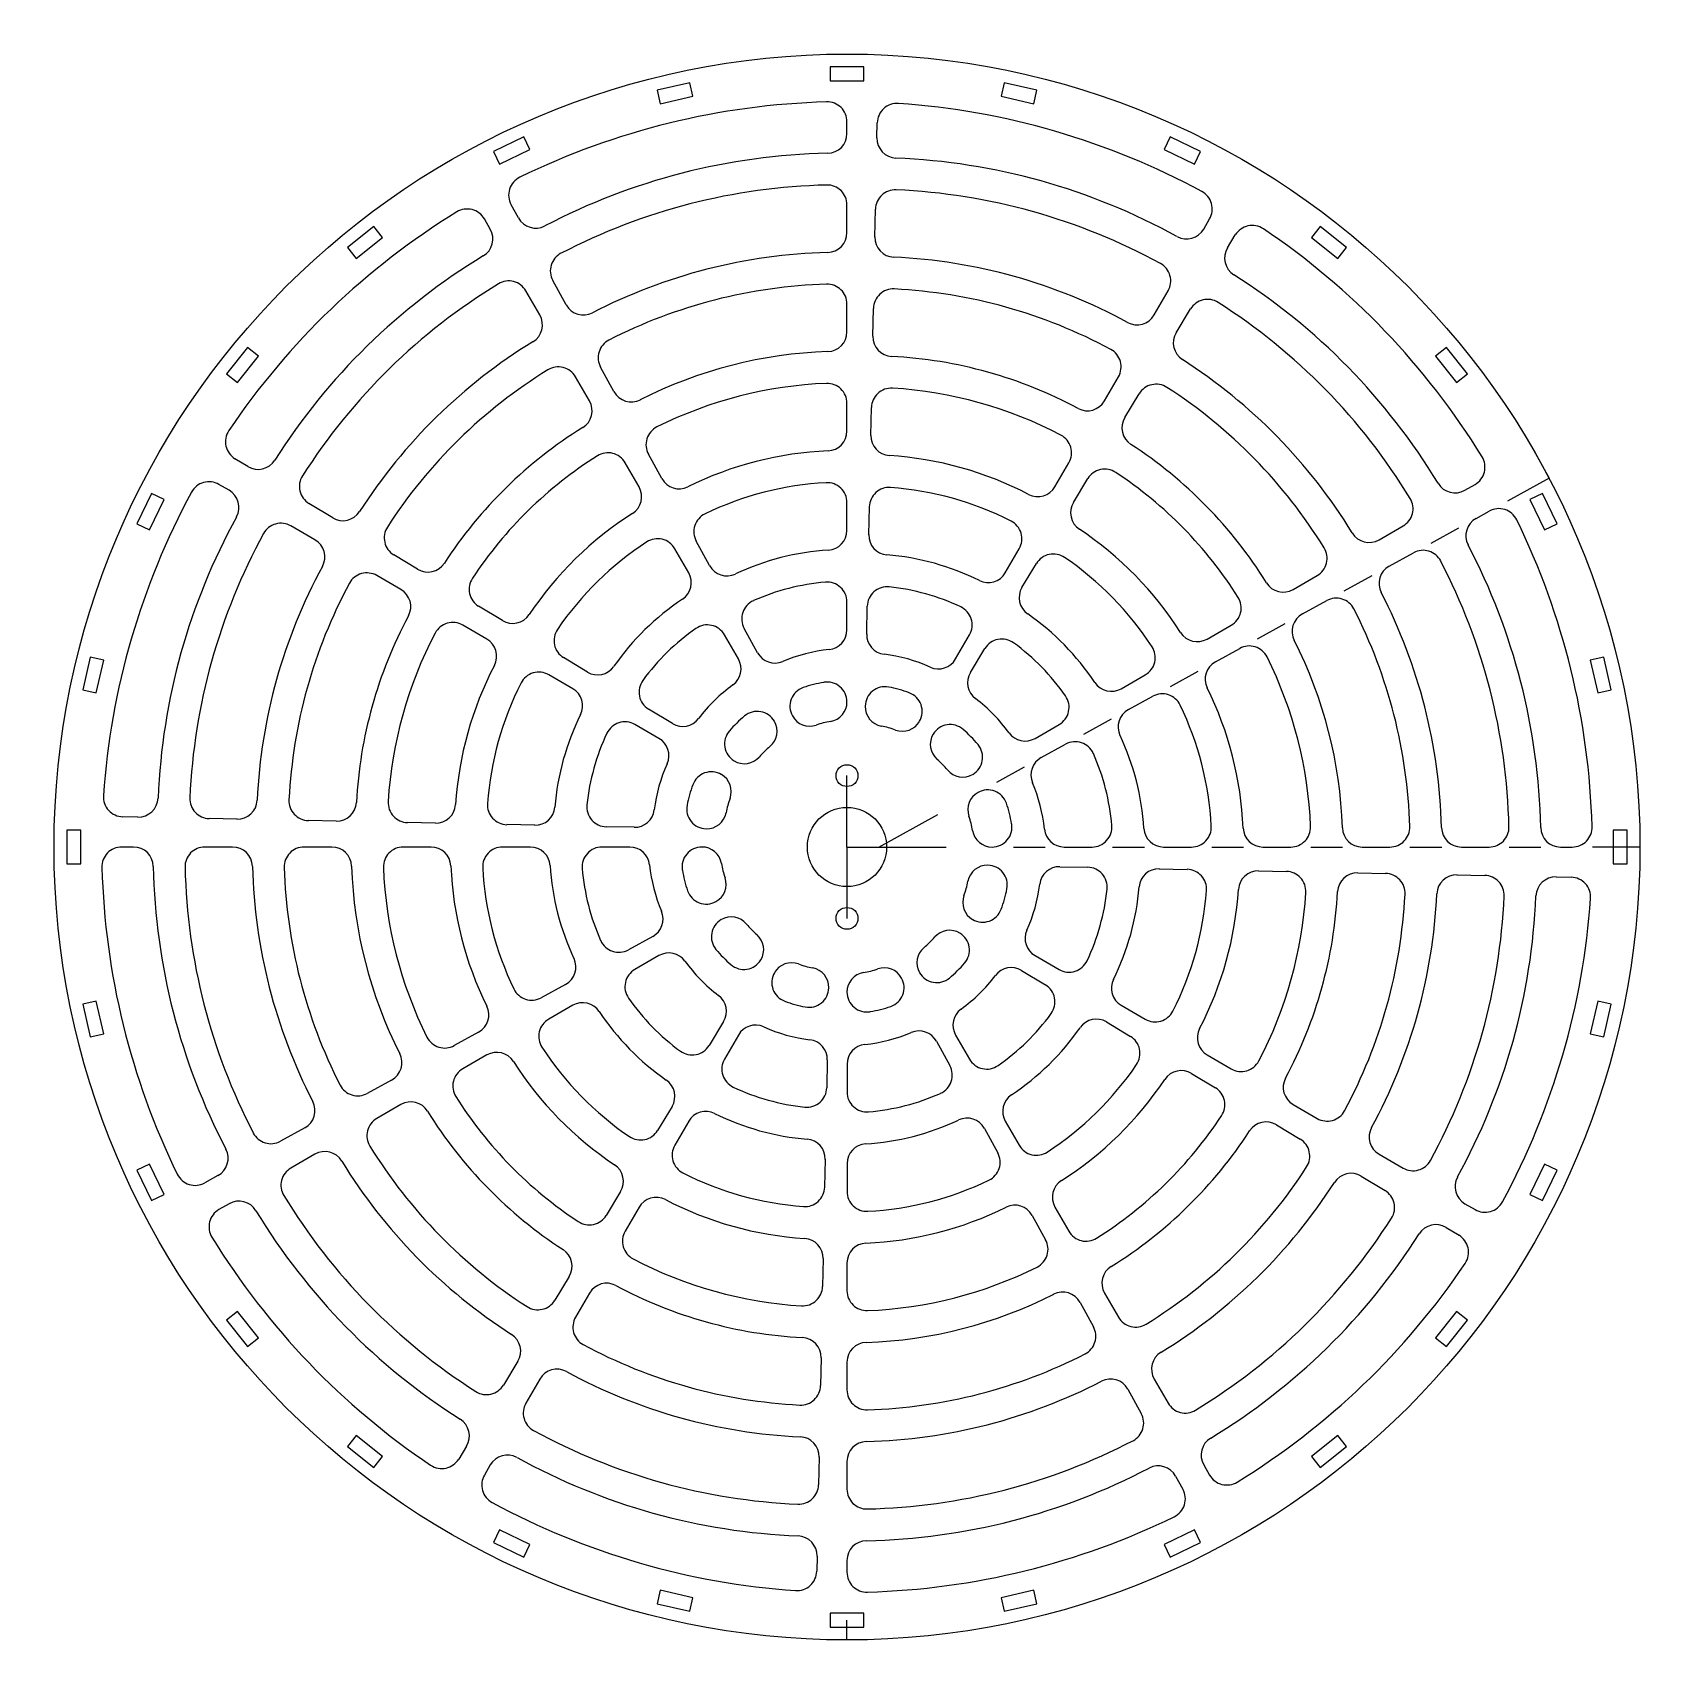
# Model space of a CAD drawing. Header units: inches. Extents: x -5 to 405, y -5 to 405.
import ezdxf

# ---------------------------------------------------------------- set-up
doc = ezdxf.new("R2010")
doc.units = ezdxf.units.IN
doc.header["$MEASUREMENT"] = 0

# ---------------------------------------------------------------- blocks, each defined once
blk = doc.blocks.new('*U4')
blk.add_lwpolyline([(-4.25, -1.75), (4.25, -1.75), (4.25, 1.75), (-4.25, 1.75)], close=True)
blk = doc.blocks.new('*U5')
at = {"color": 0, "linetype": 'ByBlock', "lineweight": -2, "transparency": 16777216}
for p, rotation in [((200, 395), 180), ((156.61, 390.11), 192.8571428571429), ((243.39, 390.11), 167.1428571428571), ((115.39, 375.69), 205.7142857142857), ((284.61, 375.69), 154.2857142857143), ((78.42, 352.46), 218.5714285714285), ((321.58, 352.46), 141.4285714285714), ((47.54, 321.58), 231.4285714285714), ((352.46, 321.58), 128.5714285714286), ((24.31, 284.61), 244.2857142857143), ((375.69, 284.61), 115.7142857142857), ((9.89, 243.39), 257.1428571428571), ((390.11, 243.39), 102.8571428571429), ((5, 200), 270), ((395, 200), 90), ((9.89, 156.61), 282.8571428571429), ((390.11, 156.61), 77.14285714285712), ((24.31, 115.39), 295.7142857142857), ((375.69, 115.39), 64.28571428571428), ((47.54, 78.42), 308.5714285714286), ((352.46, 78.42), 51.42857142857142), ((78.42, 47.54), 321.4285714285714), ((321.58, 47.54), 38.57142857142856), ((115.39, 24.31), 334.2857142857143), ((284.61, 24.31), 25.71428571428568), ((156.61, 9.89), 347.1428571428572), ((243.39, 9.89), 12.85714285714285)]:
    blk.add_blockref('*U4', p, dxfattribs=dict(at, rotation=rotation))
blk.add_blockref('*U4', (200, 5), dxfattribs=at)
blk = doc.blocks.new('*U6')
for p, q in [((51.59, 39.93), (54.92, 41.76)), ((29.68, 27.87), (35.82, 31.25)), ((7.76, 15.81), (13.9, 19.19)), ((-14.17, 3.75), (-8.03, 7.13)), ((-36.12, -8.32), (-29.97, -4.94)), ((-58.11, -20.42), (-51.94, -17.02)), ((-52.32, -42.96), (-45.28, -42.96)), ((-27.22, -42.96), (-20.2, -42.96)), ((-2.18, -42.96), (4.84, -42.96)), ((22.85, -42.96), (29.86, -42.96)), ((47.87, -42.96), (54.88, -42.96)), ((72.88, -42.96), (75.84, -42.96))]:
    blk.add_line(p, q)
for centre, radius, start, end in [((57.33, 37.38), 5, 26.039, 118.8127), ((54, 35.55), 5, 118.8127, 207.6577), ((-107.09, -42.96), 188, 1.5657, 26.039), ((-92.62, -41.29), 160.53, 1.155, 27.6577), ((38.23, 26.87), 5, 27.4886, 118.8127), ((-92.93, -41.37), 152.84, 1.3241, 27.4886), ((32.09, 23.49), 5, 118.8127, 207.3606), ((-93.58, -41.54), 136.5, 1.4521, 27.3606), ((16.31, 14.81), 5, 27.1162, 118.8127), ((-93.89, -41.62), 128.81, 1.6965, 27.1162), ((10.17, 11.43), 5, 118.8127, 206.942), ((-94.55, -41.79), 112.47, 1.8707, 26.942), ((-5.62, 2.75), 5, 26.5644, 118.8127), ((-94.86, -41.87), 104.78, 2.2483, 26.5644), ((-11.76, -0.63), 5, 118.8127, 206.3078), ((-95.52, -42.04), 88.44, 2.5049, 26.3078), ((-27.56, -9.32), 5, 25.6619, 118.8127), ((-95.83, -42.12), 80.75, 3.1508, 25.6619), ((-33.71, -12.7), 5, 118.8127, 205.2336), ((-49.53, -21.4), 5, 23.9183, 118.8127), ((-96.49, -42.29), 64.41, 3.5791, 25.2336), ((-55.7, -24.8), 5, 118.8127, 203.0173), ((-96.8, -42.37), 56.72, 4.8944, 23.9183), ((-97.46, -42.54), 40.37, 5.7954, 23.0173), ((-52.32, -37.96), 5, 185.7954, 270), ((-45.28, -37.96), 5, 270, 4.8944), ((-27.22, -37.96), 5, 183.5791, 270), ((-20.2, -37.96), 5, 270, 3.1508), ((-2.18, -37.96), 5, 182.5049, 270), ((4.84, -37.96), 5, 270, 2.2483), ((22.85, -37.96), 5, 181.8707, 270), ((29.86, -37.96), 5, 270, 1.6965), ((47.87, -37.96), 5, 181.4521, 270), ((54.88, -37.96), 5, 270, 1.3241), ((72.88, -37.96), 5, 181.155, 270), ((75.84, -37.96), 5, 270, 1.5657)]:
    blk.add_arc(centre, radius, start, end)
blk = doc.blocks.new('*U7')
at = {"color": 0, "linetype": 'ByBlock', "lineweight": -2, "transparency": 16777216}
for p, rotation in [((216.34, 314.22), 60.00000000000002), ((157.04, 307.09), 90), ((271.26, 290.75), 30), ((109.25, 271.26), 120), ((85.78, 216.34), 150), ((314.22, 183.66), 329.9999999999998), ((290.75, 128.74), 299.9999999999998), ((92.91, 157.04), 180), ((128.74, 109.25), 209.9999999999999), ((183.66, 85.78), 239.9999999999999), ((242.96, 92.91), 269.9999999999999)]:
    blk.add_blockref('*U6', p, dxfattribs=dict(at, rotation=rotation))
blk.add_blockref('*U6', (307.09, 242.96), dxfattribs=at)
blk = doc.blocks.new('*U8')
for centre, radius, start, end in [((-0.57, 2.2), 5, 118.8127, 199.0478), ((-0.56, 2.2), 5, 19.119, 118.8127), ((-27.1, -6.96), 23.07, 9.7649, 19.0478), ((-26.72, -6.86), 32.68, 9.6937, 19.119), ((0.56, -2.2), 5, 189.7649, 270), ((0.57, -2.2), 5, 270, 9.6937)]:
    blk.add_arc(centre, radius, start, end)
blk = doc.blocks.new('*U9')
at = {"color": 0, "linetype": 'ByBlock', "lineweight": -2, "transparency": 16777216}
for p, rotation in [((211.78, 234.81), 59.99999999999996), ((192.8, 236.04), 89.99999999999993), ((175.74, 227.61), 119.9999999999999), ((227.61, 224.26), 29.99999999999998), ((165.19, 211.78), 149.9999999999998), ((163.96, 192.8), 180), ((234.81, 188.22), 329.9999999999997), ((172.39, 175.74), 209.9999999999997), ((224.26, 172.39), 299.9999999999997), ((188.22, 165.19), 239.9999999999997), ((207.2, 163.96), 269.9999999999997)]:
    blk.add_blockref('*U8', p, dxfattribs=dict(at, rotation=rotation))
blk.add_blockref('*U8', (236.04, 207.2), dxfattribs=at)

msp = doc.modelspace()

# ---------------------------------------------------------------- linework, layer by layer
at = {"color": 4}
for p, q in [((373.21, 300), (377.11, 293.02)), ((347.32, 276.63), (354.33, 280.49)), ((325.41, 264.58), (332.42, 268.44)), ((303.51, 252.53), (310.52, 256.39)), ((281.6, 240.48), (288.61, 244.34)), ((259.7, 228.43), (266.71, 232.29)), ((237.79, 216.39), (244.8, 220.24)), ((233.07, 213.79), (233.05, 213.78)), ((208, 200), (222.9, 208.19)), ((200, 200), (208, 200)), ((236.61, 200), (236.59, 200)), ((242, 200), (250, 200)), ((267, 200), (275, 200)), ((292, 200), (300, 200)), ((317, 200), (325, 200)), ((342, 200), (350, 200)), ((367, 200), (375, 200))]:
    msp.add_line(p, q, dxfattribs=at)
at = {"color": 1}
for p, q in [((377.11, 293.02), (366.6, 287.24)), ((200, 200), (200, 218)), ((200, 200), (200, 200)), ((200, 200), (200, 200)), ((200, 200), (200, 200)), ((200, 200), (200, 200)), ((200, 200), (200, 200)), ((200, 200), (225, 200)), ((200, 200), (200, 182)), ((400, 200), (388, 200)), ((200, 0), (200, 5))]:
    msp.add_line(p, q, dxfattribs=at)
for centre, radius in [((200, 200), 200), ((200, 218), 2.75), ((200, 200), 10), ((200, 182), 2.75)]:
    msp.add_circle(centre, radius)

# ---------------------------------------------------------------- block references
at = {"color": 4}
msp.add_blockref('*U7', (0, 0), dxfattribs=at)
at = {"color": 1}
for name in ['*U5', '*U9']:
    msp.add_blockref(name, (0, 0), dxfattribs=at)

doc.saveas('drawing.dxf')
